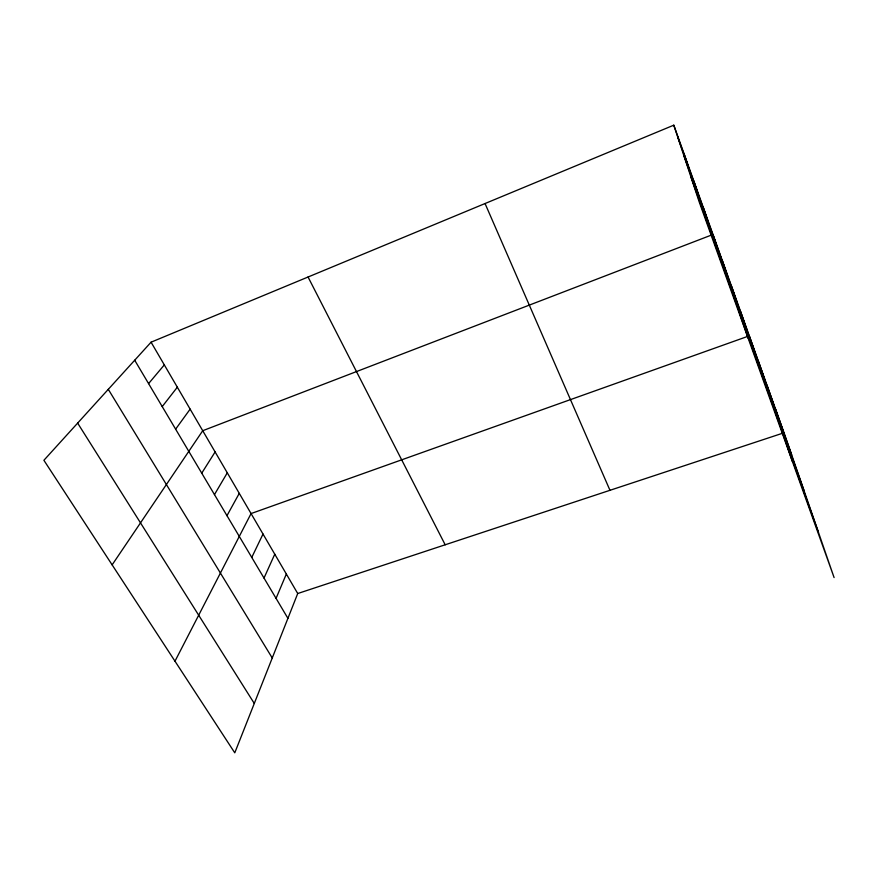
<?xml version="1.0" encoding="UTF-8"?>
<svg xmlns="http://www.w3.org/2000/svg" width="878" height="878" viewBox="0 0 878 878"><rect width="100%" height="100%" fill="white"/><g stroke="black" fill="none" stroke-linecap="round" stroke-linejoin="round"><path stroke-width="1.32" d="M782.737 433.194L297.719 593.528L234.777 752.83L43.9 460.291L151.071 342.19L673.799 125.17L784.032 432.766L834.1 577.581L699.305 202.225L673.799 125.17M276.065 598.368L286.338 574.025M264.004 578.064L274.77 554.194M251.756 557.42L263.016 534.043M174.985 661.2L251.064 513.564L749.285 335.824L792.505 461.751M226.974 515.682L239.266 493.359M214.462 494.599L227.292 472.814M201.742 473.165L215.11 451.94M112.132 564.872L202.73 430.714L712.969 234.481L748.166 338.282M175.622 429.166L190.142 409.137M162.221 406.591L177.334 387.198M148.58 383.609L164.318 364.886M77.648 423.108L254.28 703.454M108.29 389.327L272.246 657.995M134.707 360.232L287.918 618.342M151.071 342.19L297.719 593.528M308.057 277.009L445.179 544.777M485.051 203.531L609.969 490.308M677.575 136.573L791.638 454.771M683.753 155.252L803.941 490.352M691.074 177.345L818.263 531.783M775.581 409.192L782.935 430.494M766.977 385.19L774.067 405.746M758.219 360.737L765.023 380.514M740.461 311.185L746.673 329.349M731.473 286.096L737.377 303.415M722.309 260.536L727.895 276.965M703.465 207.943L708.37 222.485M693.763 180.879L698.306 194.433M683.874 153.299L688.045 165.799"/></g></svg>
